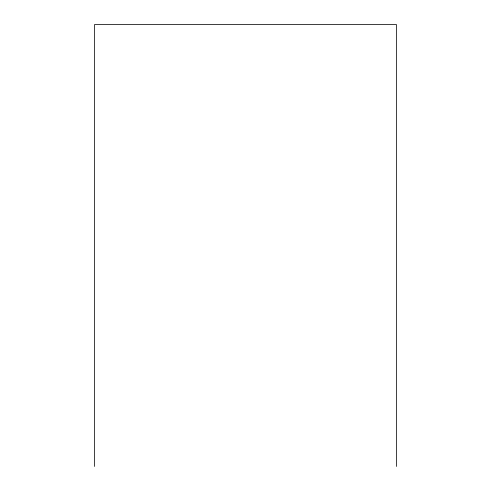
<?xml version="1.0" encoding="UTF-8"?>
<svg xmlns="http://www.w3.org/2000/svg" width="491" height="491" viewBox="0 0 491 491"><rect width="100%" height="100%" fill="white"/><g stroke="black" fill="none" stroke-linecap="round" stroke-linejoin="round"><path stroke-width="0.74" d="M396.458 466.45L396.458 24.55L94.542 24.55L94.542 466.45"/></g></svg>
